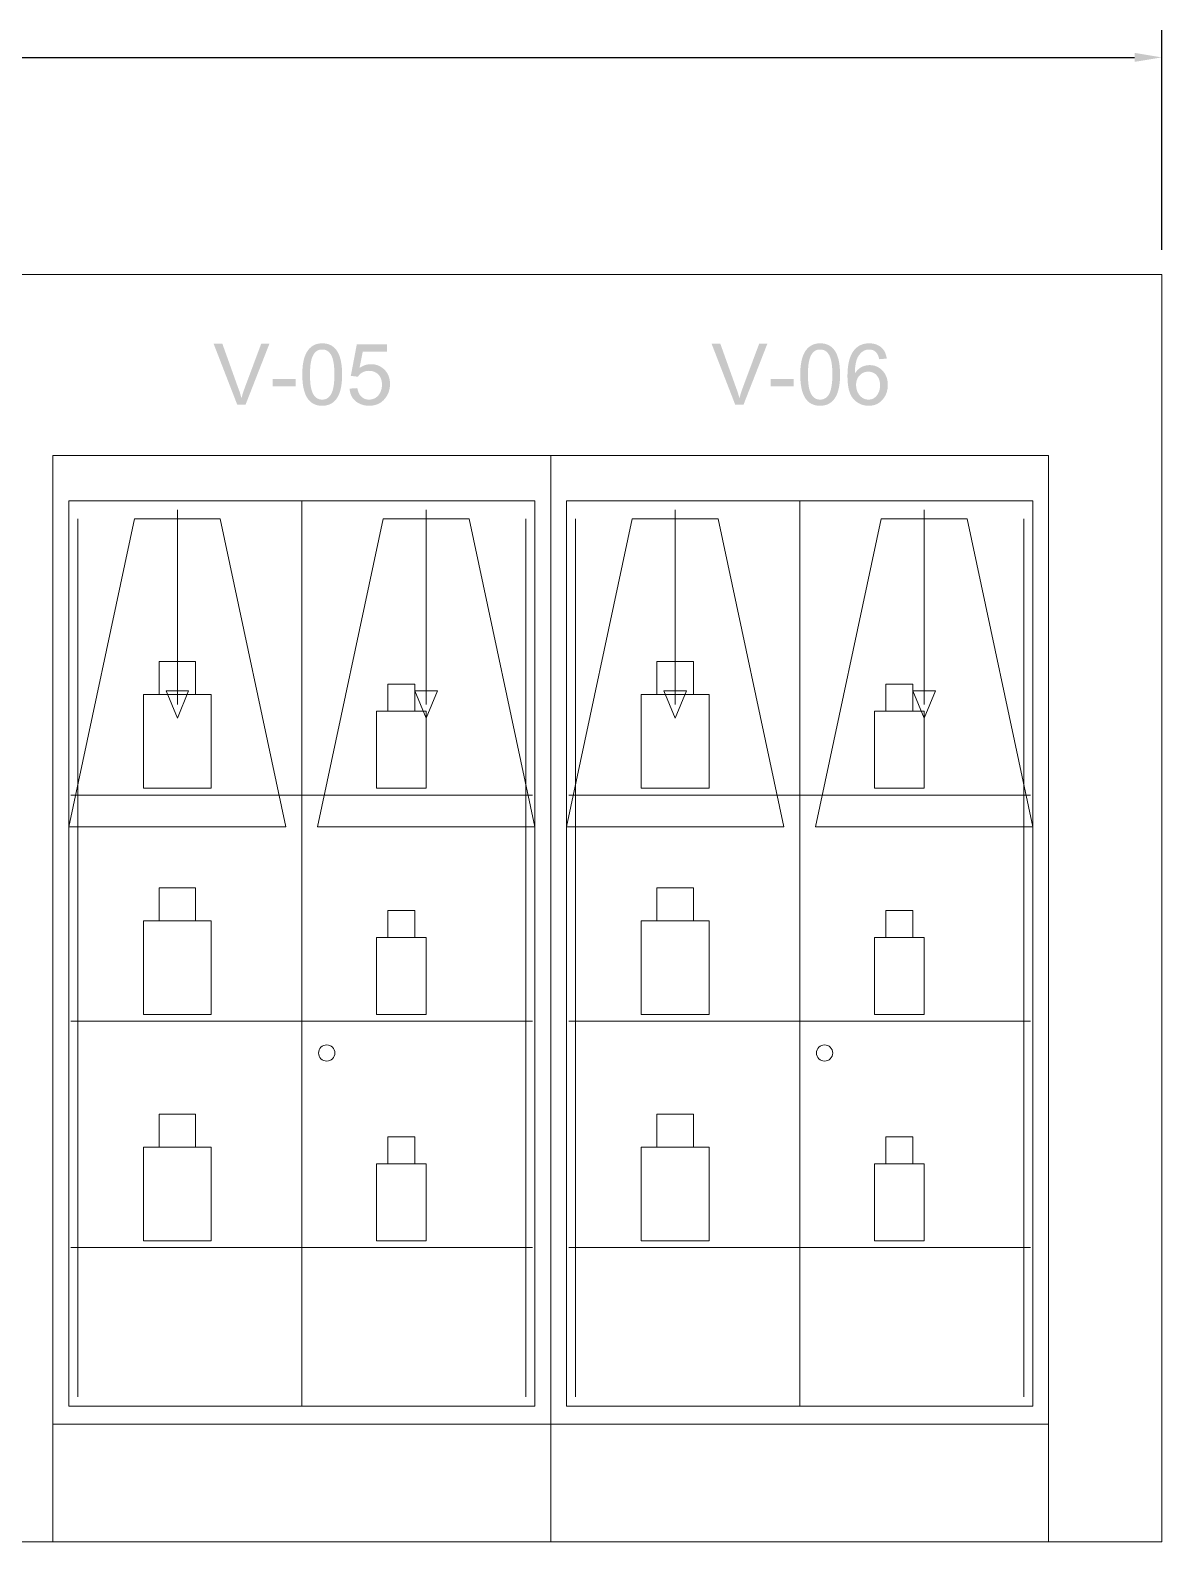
# Model space of a CAD drawing. Header units: millimetres. Extents: x -1336 to 24201, y -1370 to 16142.
# Drawn here: x 21701 to 24201, y 10000 to 13340 of the extents above; entities that cross this region are included whole.
import ezdxf

# ---------------------------------------------------------------- set-up
doc = ezdxf.new("R2010")
doc.units = ezdxf.units.MM
for name, color, linetype, lineweight in [('A-ANNO-TEXT', 7, 'Continuous', 13), ('A-ELEVATION', 7, 'Continuous', 13), ('A-LIGHT-TRACK', 7, 'Continuous', 13), ('A-VITRINE-SEC', 7, 'Continuous', 13)]:
    doc.layers.add(name, color=color, linetype=linetype, lineweight=lineweight)

msp = doc.modelspace()

# ---------------------------------------------------------------- hatches: boundary and pattern name
at = {"layer": 'A-ANNO-TEXT'}
h = msp.add_hatch(color=7, dxfattribs=at)
h.paths.add_polyline_path([(22229.5, 12647.5), (22176.7, 12512.5), (22158.4, 12512.5), (22106.1, 12647.5), (22125.4, 12647.5), (22160.5, 12549.4), (22161.5, 12547), (22162.4, 12544.5), (22163.3, 12541.9), (22164.2, 12539.2), (22165.1, 12536.4), (22165.9, 12533.5), (22166.7, 12530.5), (22167.5, 12527.4), (22167.8, 12527.4), (22168.6, 12530.1), (22169.3, 12532.8), (22170.1, 12535.6), (22171, 12538.3), (22171.9, 12541.1), (22172.8, 12543.8), (22173.8, 12546.6), (22174.8, 12549.4), (22211.4, 12647.5), (22229.5, 12647.5)])
h.paths.add_polyline_path([(22287.6, 12553), (22236.9, 12553), (22236.9, 12569.7), (22287.6, 12569.7), (22287.6, 12553)])
h.paths.add_polyline_path([(22346, 12648.1), (22348.7, 12648.1), (22351.4, 12647.9), (22353.9, 12647.5), (22356.3, 12647.1), (22358.7, 12646.5), (22361, 12645.7), (22363.2, 12644.8), (22365.3, 12643.8), (22367.3, 12642.7), (22369.2, 12641.4), (22371.1, 12640), (22372.9, 12638.4), (22374.5, 12636.7), (22376.1, 12634.9), (22377.6, 12633), (22379, 12630.9), (22380.4, 12628.7), (22381.6, 12626.3), (22382.8, 12623.8), (22383.9, 12621.2), (22384.8, 12618.4), (22385.7, 12615.5), (22386.6, 12612.5), (22387.3, 12609.3), (22387.9, 12606), (22388.5, 12602.6), (22389, 12599), (22389.4, 12595.3), (22389.7, 12591.4), (22389.9, 12587.4), (22390, 12583.3), (22390, 12579.1), (22390, 12576.9), (22390, 12574.8), (22389.9, 12572.7), (22389.9, 12570.6), (22389.8, 12568.6), (22389.6, 12566.6), (22389.5, 12564.7), (22389.3, 12562.7), (22389.1, 12560.9), (22388.9, 12559), (22388.7, 12557.2), (22388.4, 12555.4), (22388.2, 12553.7), (22387.9, 12552), (22387.5, 12550.3), (22387.2, 12548.7), (22386.8, 12547.1), (22386.5, 12545.5), (22386, 12543.9), (22385.6, 12542.4), (22385.2, 12541), (22384.7, 12539.6), (22384.2, 12538.2), (22383.7, 12536.8), (22383.1, 12535.5), (22382.5, 12534.2), (22382, 12532.9), (22381.3, 12531.7), (22380.7, 12530.5), (22380.1, 12529.4), (22379.4, 12528.3), (22378.7, 12527.2), (22377.2, 12525.1), (22375.7, 12523.2), (22374.1, 12521.4), (22372.4, 12519.8), (22370.6, 12518.2), (22368.8, 12516.8), (22366.8, 12515.6), (22364.8, 12514.4), (22362.7, 12513.4), (22360.6, 12512.6), (22358.4, 12511.9), (22356, 12511.3), (22353.7, 12510.8), (22351.2, 12510.5), (22348.7, 12510.3), (22346, 12510.2), (22343.3, 12510.3), (22340.7, 12510.5), (22338.2, 12510.8), (22335.7, 12511.3), (22333.4, 12511.9), (22331.1, 12512.6), (22328.9, 12513.5), (22326.8, 12514.5), (22324.8, 12515.6), (22322.9, 12516.9), (22321, 12518.3), (22319.3, 12519.9), (22317.6, 12521.6), (22316, 12523.4), (22314.5, 12525.3), (22313.1, 12527.4), (22311.8, 12529.6), (22310.5, 12532), (22309.4, 12534.5), (22308.3, 12537.1), (22307.3, 12539.9), (22306.4, 12542.8), (22305.6, 12545.8), (22304.9, 12548.9), (22304.2, 12552.2), (22303.6, 12555.7), (22303.2, 12559.2), (22302.8, 12562.9), (22302.5, 12566.8), (22302.3, 12570.7), (22302.1, 12574.8), (22302.1, 12579.1), (22302.1, 12581.2), (22302.1, 12583.4), (22302.2, 12585.5), (22302.3, 12587.5), (22302.4, 12589.6), (22302.5, 12591.5), (22302.6, 12593.5), (22302.8, 12595.4), (22303, 12597.3), (22303.2, 12599.2), (22303.4, 12601), (22303.7, 12602.7), (22304, 12604.5), (22304.3, 12606.2), (22304.6, 12607.9), (22304.9, 12609.5), (22305.3, 12611.1), (22305.7, 12612.7), (22306.1, 12614.2), (22306.5, 12615.7), (22307, 12617.2), (22307.5, 12618.6), (22308, 12620), (22308.5, 12621.4), (22309, 12622.7), (22309.6, 12624), (22310.2, 12625.3), (22310.8, 12626.5), (22311.4, 12627.7), (22312.1, 12628.9), (22312.8, 12630), (22313.5, 12631.1), (22314.9, 12633.1), (22316.5, 12635.1), (22318.1, 12636.9), (22319.8, 12638.5), (22321.5, 12640.1), (22323.4, 12641.5), (22325.3, 12642.7), (22327.3, 12643.9), (22329.4, 12644.9), (22331.5, 12645.7), (22333.8, 12646.5), (22336.1, 12647.1), (22338.4, 12647.5), (22340.9, 12647.9), (22343.4, 12648.1), (22346, 12648.1)])
h.paths.add_polyline_path([(22346, 12523.8), (22347.7, 12523.9), (22349.3, 12524), (22350.8, 12524.3), (22352.3, 12524.6), (22353.7, 12525.1), (22355.1, 12525.6), (22356.5, 12526.3), (22357.7, 12527.1), (22359, 12527.9), (22360.2, 12528.9), (22361.3, 12529.9), (22362.4, 12531.1), (22363.4, 12532.4), (22364.4, 12533.7), (22365.3, 12535.2), (22366.2, 12536.8), (22367, 12538.4), (22367.8, 12540.3), (22368.5, 12542.2), (22369.2, 12544.3), (22369.8, 12546.5), (22370.4, 12548.8), (22370.9, 12551.2), (22371.3, 12553.8), (22371.7, 12556.5), (22372.1, 12559.4), (22372.3, 12562.3), (22372.6, 12565.4), (22372.8, 12568.6), (22372.9, 12572), (22373, 12575.5), (22373, 12579.1), (22373, 12581.6), (22373, 12584.1), (22372.9, 12586.4), (22372.8, 12588.8), (22372.7, 12591), (22372.6, 12593.2), (22372.4, 12595.3), (22372.3, 12597.3), (22372.1, 12599.3), (22371.8, 12601.2), (22371.6, 12603.1), (22371.3, 12604.8), (22371, 12606.6), (22370.7, 12608.2), (22370.4, 12609.8), (22370, 12611.3), (22369.6, 12612.7), (22369.2, 12614.1), (22368.8, 12615.5), (22368.3, 12616.8), (22367.9, 12618), (22367.3, 12619.2), (22366.8, 12620.4), (22366.3, 12621.5), (22365.7, 12622.6), (22365.1, 12623.6), (22364.5, 12624.6), (22363.8, 12625.5), (22363.1, 12626.4), (22362.5, 12627.2), (22361.7, 12628), (22361, 12628.8), (22360.2, 12629.5), (22359.4, 12630.1), (22358.6, 12630.7), (22357.8, 12631.3), (22356.9, 12631.8), (22356, 12632.3), (22355.1, 12632.7), (22354.2, 12633.1), (22353.2, 12633.4), (22352.3, 12633.7), (22351.2, 12634), (22350.2, 12634.2), (22349.2, 12634.3), (22348.1, 12634.4), (22347, 12634.5), (22345.8, 12634.5), (22344.2, 12634.5), (22342.6, 12634.3), (22341.1, 12634.1), (22339.6, 12633.7), (22338.1, 12633.2), (22336.8, 12632.7), (22335.4, 12632), (22334.2, 12631.2), (22332.9, 12630.3), (22331.7, 12629.4), (22330.6, 12628.3), (22329.5, 12627.1), (22328.5, 12625.8), (22327.6, 12624.4), (22326.6, 12622.9), (22325.8, 12621.3), (22325, 12619.6), (22324.2, 12617.8), (22323.5, 12615.8), (22322.8, 12613.8), (22322.2, 12611.6), (22321.7, 12609.2), (22321.2, 12606.8), (22320.7, 12604.2), (22320.3, 12601.5), (22320, 12598.7), (22319.7, 12595.7), (22319.5, 12592.6), (22319.3, 12589.4), (22319.2, 12586.1), (22319.1, 12582.7), (22319, 12579.1), (22319.1, 12576.6), (22319.1, 12574.2), (22319.2, 12571.8), (22319.2, 12569.5), (22319.3, 12567.3), (22319.5, 12565.1), (22319.6, 12563), (22319.8, 12561), (22320, 12559), (22320.2, 12557.1), (22320.5, 12555.3), (22320.8, 12553.5), (22321.1, 12551.8), (22321.4, 12550.2), (22321.7, 12548.6), (22322.1, 12547.1), (22322.5, 12545.7), (22322.9, 12544.3), (22323.3, 12542.9), (22323.8, 12541.6), (22324.3, 12540.3), (22324.8, 12539.1), (22325.3, 12538), (22325.9, 12536.8), (22326.4, 12535.8), (22327, 12534.7), (22327.7, 12533.8), (22328.3, 12532.8), (22329, 12532), (22329.7, 12531.1), (22330.4, 12530.3), (22331.1, 12529.6), (22331.9, 12528.9), (22332.7, 12528.2), (22333.5, 12527.6), (22334.3, 12527.1), (22335.1, 12526.5), (22336, 12526.1), (22336.9, 12525.6), (22337.8, 12525.3), (22338.8, 12524.9), (22339.7, 12524.6), (22340.7, 12524.4), (22341.7, 12524.2), (22342.8, 12524), (22343.8, 12523.9), (22344.9, 12523.8), (22346, 12523.8)])
h.paths.add_polyline_path([(22428.4, 12593.6), (22429.9, 12594.7), (22431.5, 12595.6), (22433, 12596.5), (22434.6, 12597.3), (22436.2, 12598.1), (22437.7, 12598.8), (22439.3, 12599.4), (22440.9, 12600), (22442.5, 12600.5), (22444.1, 12600.9), (22445.8, 12601.3), (22447.4, 12601.6), (22449, 12601.8), (22450.7, 12602), (22452.3, 12602.1), (22454, 12602.1), (22456, 12602.1), (22458.1, 12601.9), (22460.1, 12601.7), (22462.1, 12601.4), (22464.1, 12600.9), (22466, 12600.4), (22467.9, 12599.8), (22469.7, 12599.1), (22471.5, 12598.3), (22473.3, 12597.4), (22475.1, 12596.5), (22476.8, 12595.4), (22478.5, 12594.2), (22480.1, 12593), (22481.8, 12591.6), (22483.3, 12590.2), (22484.8, 12588.7), (22486.3, 12587.1), (22487.6, 12585.4), (22488.8, 12583.7), (22489.9, 12581.9), (22491, 12580.1), (22491.9, 12578.2), (22492.7, 12576.3), (22493.5, 12574.2), (22494.1, 12572.2), (22494.6, 12570), (22495.1, 12567.8), (22495.4, 12565.5), (22495.7, 12563.2), (22495.8, 12560.8), (22495.9, 12558.4), (22495.8, 12555.9), (22495.7, 12553.4), (22495.4, 12551), (22495.1, 12548.7), (22494.6, 12546.4), (22494.1, 12544.2), (22493.4, 12541.9), (22492.7, 12539.8), (22491.8, 12537.7), (22490.9, 12535.6), (22489.9, 12533.6), (22488.7, 12531.6), (22487.5, 12529.7), (22486.1, 12527.8), (22484.7, 12526), (22483.1, 12524.2), (22481.5, 12522.5), (22479.8, 12520.9), (22478.1, 12519.5), (22476.3, 12518.1), (22474.4, 12516.8), (22472.5, 12515.7), (22470.5, 12514.6), (22468.5, 12513.7), (22466.3, 12512.9), (22464.2, 12512.2), (22461.9, 12511.6), (22459.6, 12511.1), (22457.3, 12510.7), (22454.8, 12510.4), (22452.4, 12510.3), (22449.8, 12510.2), (22447.7, 12510.2), (22445.7, 12510.3), (22443.7, 12510.5), (22441.7, 12510.8), (22439.7, 12511.1), (22437.8, 12511.5), (22435.9, 12512), (22434.1, 12512.6), (22432.3, 12513.2), (22430.5, 12513.9), (22428.8, 12514.7), (22427.1, 12515.6), (22425.4, 12516.5), (22423.8, 12517.5), (22422.2, 12518.6), (22420.6, 12519.7), (22419.1, 12521), (22417.7, 12522.3), (22416.4, 12523.6), (22415.1, 12525.1), (22413.9, 12526.6), (22412.8, 12528.2), (22411.8, 12529.8), (22410.9, 12531.6), (22410.1, 12533.4), (22409.3, 12535.2), (22408.6, 12537.2), (22408, 12539.2), (22407.5, 12541.3), (22407.1, 12543.4), (22406.7, 12545.7), (22406.4, 12548), (22423.8, 12549.2), (22424, 12547.7), (22424.4, 12546.1), (22424.7, 12544.7), (22425.1, 12543.2), (22425.5, 12541.9), (22426, 12540.6), (22426.5, 12539.3), (22427.1, 12538.1), (22427.7, 12536.9), (22428.3, 12535.8), (22428.9, 12534.7), (22429.6, 12533.7), (22430.4, 12532.7), (22431.1, 12531.8), (22431.9, 12530.9), (22432.8, 12530.1), (22433.7, 12529.4), (22434.6, 12528.7), (22435.5, 12528), (22436.4, 12527.4), (22437.4, 12526.8), (22438.4, 12526.3), (22439.4, 12525.8), (22440.5, 12525.4), (22441.6, 12525), (22442.7, 12524.7), (22443.8, 12524.4), (22444.9, 12524.2), (22446.1, 12524), (22447.3, 12523.9), (22448.6, 12523.9), (22449.8, 12523.8), (22451.4, 12523.9), (22452.9, 12524), (22454.4, 12524.2), (22455.8, 12524.4), (22457.2, 12524.8), (22458.6, 12525.2), (22459.9, 12525.7), (22461.2, 12526.2), (22462.5, 12526.8), (22463.7, 12527.5), (22464.9, 12528.3), (22466, 12529.2), (22467.2, 12530.1), (22468.2, 12531.1), (22469.3, 12532.2), (22470.3, 12533.4), (22471.2, 12534.6), (22472.1, 12535.8), (22472.9, 12537.1), (22473.7, 12538.4), (22474.4, 12539.7), (22475, 12541.1), (22475.6, 12542.5), (22476.1, 12544), (22476.6, 12545.5), (22477, 12547), (22477.3, 12548.5), (22477.6, 12550.1), (22477.8, 12551.7), (22478, 12553.4), (22478.1, 12555.1), (22478.1, 12556.8), (22478.1, 12558.5), (22478, 12560.2), (22477.8, 12561.9), (22477.6, 12563.5), (22477.3, 12565.1), (22477, 12566.6), (22476.6, 12568.1), (22476.1, 12569.5), (22475.5, 12570.9), (22475, 12572.2), (22474.3, 12573.5), (22473.6, 12574.7), (22472.8, 12575.9), (22472, 12577), (22471, 12578.1), (22470.1, 12579.2), (22469.1, 12580.2), (22468, 12581.1), (22466.9, 12582), (22465.8, 12582.8), (22464.6, 12583.5), (22463.4, 12584.2), (22462.2, 12584.8), (22460.9, 12585.3), (22459.6, 12585.8), (22458.3, 12586.2), (22456.9, 12586.6), (22455.5, 12586.9), (22454, 12587.1), (22452.5, 12587.2), (22451, 12587.3), (22449.4, 12587.4), (22447.5, 12587.3), (22445.6, 12587.2), (22443.7, 12586.9), (22441.9, 12586.6), (22440.2, 12586.1), (22438.5, 12585.5), (22436.9, 12584.9), (22435.4, 12584.1), (22433.9, 12583.3), (22432.4, 12582.3), (22431, 12581.2), (22429.7, 12580.1), (22428.4, 12578.8), (22427.2, 12577.4), (22426, 12576), (22424.9, 12574.4), (22409.3, 12576.2), (22422.5, 12645.7), (22489.4, 12645.7), (22489.4, 12629.6), (22435.6, 12629.6), (22428.4, 12593.6)])
h = msp.add_hatch(color=7, dxfattribs=at)
h.paths.add_polyline_path([(23329.7, 12647.5), (23276.9, 12512.5), (23258.6, 12512.5), (23206.3, 12647.5), (23225.6, 12647.5), (23260.7, 12549.4), (23261.6, 12547), (23262.6, 12544.5), (23263.5, 12541.9), (23264.4, 12539.2), (23265.2, 12536.4), (23266.1, 12533.5), (23266.9, 12530.5), (23267.7, 12527.4), (23268, 12527.4), (23268.7, 12530.1), (23269.5, 12532.8), (23270.3, 12535.6), (23271.2, 12538.3), (23272.1, 12541.1), (23273, 12543.8), (23274, 12546.6), (23275, 12549.4), (23311.6, 12647.5), (23329.7, 12647.5)])
h.paths.add_polyline_path([(23387.7, 12553), (23337.1, 12553), (23337.1, 12569.7), (23387.7, 12569.7), (23387.7, 12553)])
h.paths.add_polyline_path([(23446.2, 12648.1), (23448.9, 12648.1), (23451.5, 12647.9), (23454.1, 12647.5), (23456.5, 12647.1), (23458.9, 12646.5), (23461.2, 12645.7), (23463.4, 12644.8), (23465.5, 12643.8), (23467.5, 12642.7), (23469.4, 12641.4), (23471.3, 12640), (23473, 12638.4), (23474.7, 12636.7), (23476.3, 12634.9), (23477.8, 12633), (23479.2, 12630.9), (23480.6, 12628.7), (23481.8, 12626.3), (23483, 12623.8), (23484, 12621.2), (23485, 12618.4), (23485.9, 12615.5), (23486.8, 12612.5), (23487.5, 12609.3), (23488.1, 12606), (23488.7, 12602.6), (23489.2, 12599), (23489.5, 12595.3), (23489.8, 12591.4), (23490.1, 12587.4), (23490.2, 12583.3), (23490.2, 12579.1), (23490.2, 12576.9), (23490.2, 12574.8), (23490.1, 12572.7), (23490.1, 12570.6), (23490, 12568.6), (23489.8, 12566.6), (23489.7, 12564.7), (23489.5, 12562.7), (23489.3, 12560.9), (23489.1, 12559), (23488.9, 12557.2), (23488.6, 12555.4), (23488.4, 12553.7), (23488.1, 12552), (23487.7, 12550.3), (23487.4, 12548.7), (23487, 12547.1), (23486.6, 12545.5), (23486.2, 12543.9), (23485.8, 12542.4), (23485.3, 12541), (23484.9, 12539.6), (23484.4, 12538.2), (23483.8, 12536.8), (23483.3, 12535.5), (23482.7, 12534.2), (23482.1, 12532.9), (23481.5, 12531.7), (23480.9, 12530.5), (23480.2, 12529.4), (23479.6, 12528.3), (23478.9, 12527.2), (23477.4, 12525.1), (23475.9, 12523.2), (23474.2, 12521.4), (23472.6, 12519.8), (23470.8, 12518.2), (23468.9, 12516.8), (23467, 12515.6), (23465, 12514.4), (23462.9, 12513.4), (23460.8, 12512.6), (23458.5, 12511.9), (23456.2, 12511.3), (23453.8, 12510.8), (23451.4, 12510.5), (23448.8, 12510.3), (23446.2, 12510.2), (23443.5, 12510.3), (23440.9, 12510.5), (23438.4, 12510.8), (23435.9, 12511.3), (23433.6, 12511.9), (23431.3, 12512.6), (23429.1, 12513.5), (23427, 12514.5), (23425, 12515.6), (23423.1, 12516.9), (23421.2, 12518.3), (23419.4, 12519.9), (23417.8, 12521.6), (23416.2, 12523.4), (23414.7, 12525.3), (23413.3, 12527.4), (23411.9, 12529.6), (23410.7, 12532), (23409.5, 12534.5), (23408.5, 12537.1), (23407.5, 12539.9), (23406.6, 12542.8), (23405.8, 12545.8), (23405, 12548.9), (23404.4, 12552.2), (23403.8, 12555.7), (23403.4, 12559.2), (23403, 12562.9), (23402.7, 12566.8), (23402.5, 12570.7), (23402.3, 12574.8), (23402.3, 12579.1), (23402.3, 12581.2), (23402.3, 12583.4), (23402.4, 12585.5), (23402.5, 12587.5), (23402.6, 12589.6), (23402.7, 12591.5), (23402.8, 12593.5), (23403, 12595.4), (23403.2, 12597.3), (23403.4, 12599.2), (23403.6, 12601), (23403.9, 12602.7), (23404.2, 12604.5), (23404.5, 12606.2), (23404.8, 12607.9), (23405.1, 12609.5), (23405.5, 12611.1), (23405.9, 12612.7), (23406.3, 12614.2), (23406.7, 12615.7), (23407.2, 12617.2), (23407.7, 12618.6), (23408.2, 12620), (23408.7, 12621.4), (23409.2, 12622.7), (23409.8, 12624), (23410.4, 12625.3), (23411, 12626.5), (23411.6, 12627.7), (23412.3, 12628.9), (23413, 12630), (23413.7, 12631.1), (23415.1, 12633.1), (23416.7, 12635.1), (23418.3, 12636.9), (23420, 12638.5), (23421.7, 12640.1), (23423.6, 12641.5), (23425.5, 12642.7), (23427.5, 12643.9), (23429.6, 12644.9), (23431.7, 12645.7), (23433.9, 12646.5), (23436.2, 12647.1), (23438.6, 12647.5), (23441.1, 12647.9), (23443.6, 12648.1), (23446.2, 12648.1)])
h.paths.add_polyline_path([(23446.2, 12523.8), (23447.9, 12523.9), (23449.5, 12524), (23451, 12524.3), (23452.5, 12524.6), (23453.9, 12525.1), (23455.3, 12525.6), (23456.6, 12526.3), (23457.9, 12527.1), (23459.2, 12527.9), (23460.4, 12528.9), (23461.5, 12529.9), (23462.6, 12531.1), (23463.6, 12532.4), (23464.6, 12533.7), (23465.5, 12535.2), (23466.4, 12536.8), (23467.2, 12538.4), (23468, 12540.3), (23468.7, 12542.2), (23469.4, 12544.3), (23470, 12546.5), (23470.5, 12548.8), (23471, 12551.2), (23471.5, 12553.8), (23471.9, 12556.5), (23472.2, 12559.4), (23472.5, 12562.3), (23472.8, 12565.4), (23473, 12568.6), (23473.1, 12572), (23473.2, 12575.5), (23473.2, 12579.1), (23473.2, 12581.6), (23473.1, 12584.1), (23473.1, 12586.4), (23473, 12588.8), (23472.9, 12591), (23472.8, 12593.2), (23472.6, 12595.3), (23472.4, 12597.3), (23472.2, 12599.3), (23472, 12601.2), (23471.8, 12603.1), (23471.5, 12604.8), (23471.2, 12606.6), (23470.9, 12608.2), (23470.6, 12609.8), (23470.2, 12611.3), (23469.8, 12612.7), (23469.4, 12614.1), (23469, 12615.5), (23468.5, 12616.8), (23468, 12618), (23467.5, 12619.2), (23467, 12620.4), (23466.5, 12621.5), (23465.9, 12622.6), (23465.3, 12623.6), (23464.7, 12624.6), (23464, 12625.5), (23463.3, 12626.4), (23462.6, 12627.2), (23461.9, 12628), (23461.2, 12628.8), (23460.4, 12629.5), (23459.6, 12630.1), (23458.8, 12630.7), (23458, 12631.3), (23457.1, 12631.8), (23456.2, 12632.3), (23455.3, 12632.7), (23454.4, 12633.1), (23453.4, 12633.4), (23452.4, 12633.7), (23451.4, 12634), (23450.4, 12634.2), (23449.3, 12634.3), (23448.3, 12634.4), (23447.2, 12634.5), (23446, 12634.5), (23444.4, 12634.5), (23442.8, 12634.3), (23441.3, 12634.1), (23439.8, 12633.7), (23438.3, 12633.2), (23436.9, 12632.7), (23435.6, 12632), (23434.3, 12631.2), (23433.1, 12630.3), (23431.9, 12629.4), (23430.8, 12628.3), (23429.7, 12627.1), (23428.7, 12625.8), (23427.7, 12624.4), (23426.8, 12622.9), (23426, 12621.3), (23425.1, 12619.6), (23424.4, 12617.8), (23423.7, 12615.8), (23423, 12613.8), (23422.4, 12611.6), (23421.9, 12609.2), (23421.4, 12606.8), (23420.9, 12604.2), (23420.5, 12601.5), (23420.2, 12598.7), (23419.9, 12595.7), (23419.7, 12592.6), (23419.5, 12589.4), (23419.3, 12586.1), (23419.3, 12582.7), (23419.2, 12579.1), (23419.2, 12576.6), (23419.3, 12574.2), (23419.3, 12571.8), (23419.4, 12569.5), (23419.5, 12567.3), (23419.7, 12565.1), (23419.8, 12563), (23420, 12561), (23420.2, 12559), (23420.4, 12557.1), (23420.7, 12555.3), (23420.9, 12553.5), (23421.2, 12551.8), (23421.6, 12550.2), (23421.9, 12548.6), (23422.3, 12547.1), (23422.7, 12545.7), (23423.1, 12544.3), (23423.5, 12542.9), (23424, 12541.6), (23424.5, 12540.3), (23425, 12539.1), (23425.5, 12538), (23426, 12536.8), (23426.6, 12535.8), (23427.2, 12534.7), (23427.8, 12533.8), (23428.5, 12532.8), (23429.2, 12532), (23429.8, 12531.1), (23430.6, 12530.3), (23431.3, 12529.6), (23432.1, 12528.9), (23432.8, 12528.2), (23433.6, 12527.6), (23434.5, 12527.1), (23435.3, 12526.5), (23436.2, 12526.1), (23437.1, 12525.6), (23438, 12525.3), (23439, 12524.9), (23439.9, 12524.6), (23440.9, 12524.4), (23441.9, 12524.2), (23443, 12524), (23444, 12523.9), (23445.1, 12523.8), (23446.2, 12523.8)])
h.paths.add_polyline_path([(23523.4, 12582.1), (23524.8, 12584.3), (23526.4, 12586.3), (23528, 12588.2), (23529.7, 12589.9), (23531.5, 12591.5), (23533.3, 12593), (23535.2, 12594.3), (23537.2, 12595.5), (23539.3, 12596.6), (23541.4, 12597.5), (23543.7, 12598.2), (23546, 12598.9), (23548.3, 12599.4), (23550.8, 12599.7), (23553.3, 12599.9), (23555.9, 12600), (23557.9, 12599.9), (23560, 12599.8), (23561.9, 12599.6), (23563.9, 12599.2), (23565.8, 12598.8), (23567.6, 12598.3), (23569.4, 12597.6), (23571.2, 12596.9), (23573, 12596.1), (23574.7, 12595.2), (23576.3, 12594.2), (23578, 12593.1), (23579.5, 12591.9), (23581.1, 12590.6), (23582.6, 12589.2), (23584.1, 12587.7), (23585.5, 12586.2), (23586.8, 12584.6), (23588, 12582.9), (23589.1, 12581.2), (23590.2, 12579.4), (23591.1, 12577.6), (23592, 12575.7), (23592.8, 12573.8), (23593.5, 12571.8), (23594, 12569.8), (23594.5, 12567.7), (23594.9, 12565.5), (23595.3, 12563.3), (23595.5, 12561.1), (23595.6, 12558.8), (23595.7, 12556.4), (23595.6, 12554), (23595.5, 12551.7), (23595.3, 12549.4), (23595, 12547.2), (23594.5, 12545), (23594, 12542.8), (23593.5, 12540.7), (23592.8, 12538.6), (23592, 12536.6), (23591.2, 12534.6), (23590.2, 12532.7), (23589.2, 12530.8), (23588, 12528.9), (23586.8, 12527.2), (23585.5, 12525.4), (23584.1, 12523.7), (23582.6, 12522.1), (23581.1, 12520.5), (23579.5, 12519.1), (23577.9, 12517.8), (23576.2, 12516.6), (23574.4, 12515.5), (23572.5, 12514.5), (23570.7, 12513.6), (23568.7, 12512.8), (23566.7, 12512.1), (23564.6, 12511.5), (23562.5, 12511), (23560.3, 12510.7), (23558.1, 12510.4), (23555.8, 12510.3), (23553.4, 12510.2), (23551, 12510.3), (23548.6, 12510.4), (23546.3, 12510.7), (23544, 12511.1), (23541.8, 12511.6), (23539.6, 12512.2), (23537.5, 12512.9), (23535.4, 12513.8), (23533.4, 12514.7), (23531.4, 12515.8), (23529.4, 12517), (23527.5, 12518.3), (23525.6, 12519.7), (23523.8, 12521.2), (23522, 12522.8), (23520.3, 12524.6), (23519.5, 12525.5), (23518.6, 12526.4), (23517.9, 12527.5), (23517.1, 12528.5), (23516.4, 12529.6), (23515.7, 12530.7), (23515, 12531.9), (23514.3, 12533.1), (23513.7, 12534.4), (23513.1, 12535.7), (23512.5, 12537.1), (23512, 12538.5), (23511.4, 12539.9), (23511, 12541.4), (23510.5, 12542.9), (23510, 12544.5), (23509.6, 12546.1), (23509.2, 12547.8), (23508.9, 12549.5), (23508.5, 12551.3), (23508.2, 12553.1), (23508, 12554.9), (23507.7, 12556.8), (23507.5, 12558.7), (23507.3, 12560.7), (23507.1, 12562.7), (23507, 12564.7), (23506.8, 12566.8), (23506.7, 12569), (23506.7, 12571.2), (23506.6, 12573.4), (23506.6, 12575.7), (23506.6, 12577.9), (23506.7, 12580.1), (23506.7, 12582.3), (23506.8, 12584.4), (23506.9, 12586.5), (23507.1, 12588.6), (23507.2, 12590.6), (23507.4, 12592.6), (23507.6, 12594.6), (23507.8, 12596.5), (23508.1, 12598.4), (23508.4, 12600.2), (23508.7, 12602), (23509, 12603.8), (23509.3, 12605.6), (23509.7, 12607.3), (23510.1, 12609), (23510.5, 12610.6), (23511, 12612.2), (23511.5, 12613.8), (23512, 12615.3), (23512.5, 12616.8), (23513, 12618.3), (23513.6, 12619.7), (23514.2, 12621.1), (23514.8, 12622.5), (23515.4, 12623.8), (23516.1, 12625.1), (23516.8, 12626.4), (23517.5, 12627.6), (23518.2, 12628.8), (23519, 12630), (23519.8, 12631.1), (23520.6, 12632.2), (23521.4, 12633.2), (23522.3, 12634.2), (23523.2, 12635.2), (23524, 12636.1), (23525, 12637), (23525.9, 12637.9), (23526.9, 12638.7), (23527.8, 12639.5), (23528.8, 12640.3), (23529.9, 12641), (23530.9, 12641.7), (23532, 12642.4), (23533.1, 12643), (23534.2, 12643.6), (23535.3, 12644.1), (23536.5, 12644.7), (23537.6, 12645.1), (23538.8, 12645.6), (23540, 12646), (23541.3, 12646.4), (23542.5, 12646.7), (23543.8, 12647), (23545.1, 12647.3), (23546.5, 12647.5), (23547.8, 12647.7), (23549.2, 12647.9), (23550.6, 12648), (23552, 12648.1), (23553.4, 12648.1), (23554.9, 12648.1), (23556.8, 12648.1), (23558.6, 12648), (23560.4, 12647.8), (23562.2, 12647.6), (23563.9, 12647.3), (23565.6, 12647), (23567.3, 12646.5), (23568.9, 12646), (23570.5, 12645.5), (23572, 12644.8), (23573.6, 12644.1), (23575, 12643.4), (23576.5, 12642.6), (23577.9, 12641.7), (23579.2, 12640.7), (23580.6, 12639.7), (23581.9, 12638.6), (23583.1, 12637.4), (23584.2, 12636.2), (23585.3, 12634.9), (23586.3, 12633.6), (23587.3, 12632.2), (23588.2, 12630.7), (23589, 12629.2), (23589.8, 12627.5), (23590.5, 12625.9), (23591.1, 12624.1), (23591.7, 12622.4), (23592.2, 12620.5), (23592.7, 12618.6), (23593.1, 12616.6), (23593.4, 12614.5), (23576.8, 12613.1), (23576.5, 12614.4), (23576.2, 12615.7), (23575.8, 12616.9), (23575.5, 12618.1), (23575, 12619.2), (23574.6, 12620.4), (23574.2, 12621.4), (23573.7, 12622.4), (23573.2, 12623.4), (23572.6, 12624.4), (23572.1, 12625.3), (23571.5, 12626.1), (23570.8, 12627), (23570.2, 12627.7), (23569.5, 12628.5), (23568.8, 12629.2), (23568.1, 12629.8), (23567.3, 12630.4), (23566.6, 12631), (23565.8, 12631.5), (23564.9, 12632), (23564.1, 12632.4), (23563.2, 12632.8), (23562.3, 12633.2), (23561.3, 12633.5), (23560.3, 12633.8), (23559.3, 12634), (23558.3, 12634.2), (23557.3, 12634.3), (23556.2, 12634.4), (23555.1, 12634.5), (23554, 12634.5), (23552.4, 12634.5), (23550.8, 12634.3), (23549.3, 12634.1), (23547.8, 12633.7), (23546.4, 12633.3), (23544.9, 12632.7), (23543.5, 12632.1), (23542.1, 12631.4), (23540.8, 12630.5), (23539.5, 12629.6), (23538.2, 12628.6), (23536.9, 12627.4), (23535.7, 12626.2), (23534.5, 12624.9), (23533.3, 12623.4), (23532.1, 12621.9), (23531, 12620.3), (23530, 12618.5), (23529, 12616.7), (23528.1, 12614.7), (23527.3, 12612.6), (23526.6, 12610.4), (23525.9, 12608.1), (23525.3, 12605.6), (23524.8, 12603.1), (23524.3, 12600.4), (23523.9, 12597.7), (23523.6, 12594.8), (23523.3, 12591.8), (23523.2, 12588.7), (23523.1, 12585.5), (23523, 12582.1), (23523.4, 12582.1)])
h.paths.add_polyline_path([(23553, 12523.8), (23554.4, 12523.9), (23555.8, 12524), (23557.2, 12524.2), (23558.5, 12524.4), (23559.8, 12524.7), (23561, 12525.1), (23562.2, 12525.6), (23563.4, 12526.1), (23564.5, 12526.7), (23565.6, 12527.4), (23566.7, 12528.2), (23567.7, 12529), (23568.7, 12529.9), (23569.7, 12530.9), (23570.6, 12531.9), (23571.5, 12533), (23572.4, 12534.2), (23573.2, 12535.4), (23574, 12536.6), (23574.6, 12537.9), (23575.3, 12539.2), (23575.9, 12540.5), (23576.4, 12541.8), (23576.9, 12543.2), (23577.3, 12544.6), (23577.6, 12546.1), (23577.9, 12547.5), (23578.2, 12549), (23578.4, 12550.6), (23578.5, 12552.1), (23578.6, 12553.7), (23578.6, 12555.3), (23578.6, 12556.9), (23578.5, 12558.5), (23578.4, 12560.1), (23578.2, 12561.6), (23577.9, 12563.1), (23577.6, 12564.5), (23577.3, 12565.9), (23576.9, 12567.3), (23576.4, 12568.6), (23575.9, 12569.9), (23575.3, 12571.2), (23574.6, 12572.4), (23574, 12573.6), (23573.2, 12574.7), (23572.4, 12575.9), (23571.5, 12577), (23570.6, 12578), (23569.7, 12579), (23568.7, 12579.9), (23567.7, 12580.7), (23566.6, 12581.5), (23565.5, 12582.2), (23564.4, 12582.8), (23563.2, 12583.4), (23562, 12583.9), (23560.8, 12584.3), (23559.5, 12584.7), (23558.2, 12585), (23556.8, 12585.2), (23555.4, 12585.4), (23554, 12585.5), (23552.5, 12585.5), (23551.1, 12585.5), (23549.8, 12585.4), (23548.5, 12585.2), (23547.2, 12585), (23545.9, 12584.7), (23544.7, 12584.4), (23543.5, 12584), (23542.3, 12583.5), (23541.1, 12583), (23540, 12582.4), (23538.9, 12581.7), (23537.8, 12581), (23536.7, 12580.2), (23535.6, 12579.4), (23534.6, 12578.4), (23533.6, 12577.5), (23532.6, 12576.4), (23531.7, 12575.4), (23530.9, 12574.3), (23530.1, 12573.1), (23529.4, 12571.9), (23528.8, 12570.7), (23528.2, 12569.4), (23527.7, 12568.1), (23527.2, 12566.8), (23526.8, 12565.4), (23526.5, 12564), (23526.2, 12562.5), (23526, 12561), (23525.8, 12559.5), (23525.7, 12557.9), (23525.7, 12556.2), (23525.7, 12554.6), (23525.8, 12552.9), (23526, 12551.3), (23526.2, 12549.8), (23526.4, 12548.2), (23526.8, 12546.7), (23527.2, 12545.2), (23527.6, 12543.8), (23528.1, 12542.4), (23528.7, 12541), (23529.4, 12539.6), (23530.1, 12538.3), (23530.8, 12537), (23531.6, 12535.7), (23532.5, 12534.5), (23533.5, 12533.3), (23534.5, 12532.2), (23535.5, 12531.1), (23536.5, 12530.1), (23537.6, 12529.2), (23538.7, 12528.3), (23539.9, 12527.5), (23541, 12526.8), (23542.3, 12526.2), (23543.5, 12525.6), (23544.8, 12525.2), (23546.1, 12524.8), (23547.4, 12524.4), (23548.8, 12524.2), (23550.2, 12524), (23551.6, 12523.9), (23553, 12523.8)])

# ---------------------------------------------------------------- linework, layer by layer
at = {"color": 7}
for p, q in [((24201, 12855), (24201, 13340)), ((15060, 13280), (24141, 13280))]:
    msp.add_line(p, q, dxfattribs=at)
at = {"color": 0, "linetype": 'ByBlock'}
msp.add_solid([(24141, 13289.9), (24201, 13280), (24141, 13270.1)], dxfattribs=at)
at = {"layer": 'A-ELEVATION'}
msp.add_lwpolyline([(15000, 10000), (24201, 10000), (24201, 12800), (15000, 12800)], close=True, dxfattribs=at)
at = {"layer": 'A-LIGHT-TRACK'}
for p, q in [((21806, 10320), (21806, 12260)), ((22026, 12280), (22026, 11850)), ((22576, 12280), (22576, 11850)), ((22796, 10320), (22796, 12260)), ((22906, 10320), (22906, 12260)), ((23126, 12280), (23126, 11850)), ((23676, 12280), (23676, 11850)), ((23896, 10320), (23896, 12260))]:
    msp.add_line(p, q, dxfattribs=at)
for points in [[(21931, 12260), (22121, 12260), (22266, 11580), (21786, 11580)], [(22481, 12260), (22671, 12260), (22816, 11580), (22336, 11580)], [(23031, 12260), (23221, 12260), (23366, 11580), (22886, 11580)], [(23581, 12260), (23771, 12260), (23916, 11580), (23436, 11580)], [(22026, 11820), (22001, 11880), (22051, 11880)], [(22576, 11820), (22551, 11880), (22601, 11880)], [(23126, 11820), (23101, 11880), (23151, 11880)], [(23676, 11820), (23651, 11880), (23701, 11880)]]:
    msp.add_lwpolyline(points, close=True, dxfattribs=at)
at = {"layer": 'A-VITRINE-SEC'}
for p, q in [((22301, 10300), (22301, 12300)), ((23401, 10300), (23401, 12300)), ((21791, 11650), (22811, 11650)), ((22891, 11650), (23911, 11650)), ((21791, 11150), (22811, 11150)), ((22891, 11150), (23911, 11150)), ((21791, 10650), (22811, 10650)), ((22891, 10650), (23911, 10650))]:
    msp.add_line(p, q, dxfattribs=at)
for points in [[(21751, 10000), (22851, 10000), (22851, 12400), (21751, 12400)], [(22851, 10000), (23951, 10000), (23951, 12400), (22851, 12400)], [(21786, 10300), (22816, 10300), (22816, 12300), (21786, 12300)], [(22886, 10300), (23916, 10300), (23916, 12300), (22886, 12300)], [(21985.5, 11872.2), (22066.5, 11872.2), (22066.5, 11945), (21985.5, 11945)], [(23085.5, 11872.2), (23166.5, 11872.2), (23166.5, 11945), (23085.5, 11945)], [(22491.3, 11835.2), (22550.7, 11835.2), (22550.7, 11895), (22491.3, 11895)], [(23591.3, 11835.2), (23650.7, 11835.2), (23650.7, 11895), (23591.3, 11895)], [(21951, 11665), (22101, 11665), (22101, 11872.2), (21951, 11872.2)], [(23051, 11665), (23201, 11665), (23201, 11872.2), (23051, 11872.2)], [(22466, 11665), (22576, 11665), (22576, 11835.2), (22466, 11835.2)], [(23566, 11665), (23676, 11665), (23676, 11835.2), (23566, 11835.2)], [(21985.5, 11372.2), (22066.5, 11372.2), (22066.5, 11445), (21985.5, 11445)], [(23085.5, 11372.2), (23166.5, 11372.2), (23166.5, 11445), (23085.5, 11445)], [(22491.3, 11335.2), (22550.7, 11335.2), (22550.7, 11395), (22491.3, 11395)], [(23591.3, 11335.2), (23650.7, 11335.2), (23650.7, 11395), (23591.3, 11395)], [(21951, 11165), (22101, 11165), (22101, 11372.2), (21951, 11372.2)], [(23051, 11165), (23201, 11165), (23201, 11372.2), (23051, 11372.2)], [(22466, 11165), (22576, 11165), (22576, 11335.2), (22466, 11335.2)], [(23566, 11165), (23676, 11165), (23676, 11335.2), (23566, 11335.2)], [(21985.5, 10872.2), (22066.5, 10872.2), (22066.5, 10945), (21985.5, 10945)], [(23085.5, 10872.2), (23166.5, 10872.2), (23166.5, 10945), (23085.5, 10945)], [(22491.3, 10835.2), (22550.7, 10835.2), (22550.7, 10895), (22491.3, 10895)], [(23591.3, 10835.2), (23650.7, 10835.2), (23650.7, 10895), (23591.3, 10895)], [(21951, 10665), (22101, 10665), (22101, 10872.2), (21951, 10872.2)], [(23051, 10665), (23201, 10665), (23201, 10872.2), (23051, 10872.2)], [(22466, 10665), (22576, 10665), (22576, 10835.2), (22466, 10835.2)], [(23566, 10665), (23676, 10665), (23676, 10835.2), (23566, 10835.2)], [(21751, 10000), (22851, 10000), (22851, 10260), (21751, 10260)], [(22851, 10000), (23951, 10000), (23951, 10260), (22851, 10260)]]:
    msp.add_lwpolyline(points, close=True, dxfattribs=at)
for centre in [(22356, 11080), (23456, 11080)]:
    msp.add_ellipse(centre, major_axis=(18, 0), ratio=1, dxfattribs=at)
at = {"layer": 'Defpoints'}
for p in [(24201, 12800), (21751, 10000), (22851, 10000), (22851, 10000), (23951, 10000)]:
    msp.add_point(p, dxfattribs=at)

doc.saveas('drawing.dxf')
